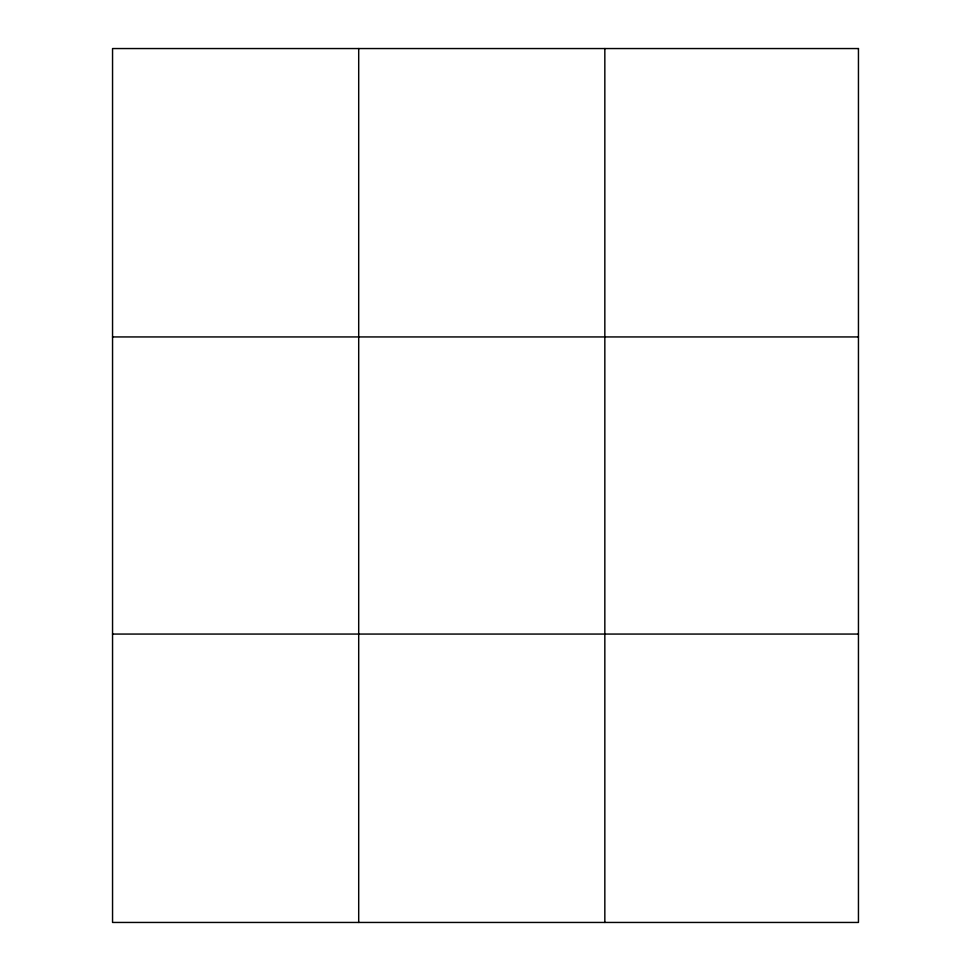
<?xml version="1.0" encoding="UTF-8"?>
<svg xmlns="http://www.w3.org/2000/svg" width="971" height="971" viewBox="0 0 971 971"><rect width="100%" height="100%" fill="white"/><g stroke="black" fill="none" stroke-linecap="round" stroke-linejoin="round"><path stroke-width="1.46" d="M358.7 48.55L358.7 922.45M604.836 48.55L604.836 922.45M112.551 336.937L858.449 336.937M112.551 634.063L858.449 634.063M858.449 48.55L858.449 922.45L112.551 922.45L112.551 48.55L858.449 48.55"/></g></svg>
